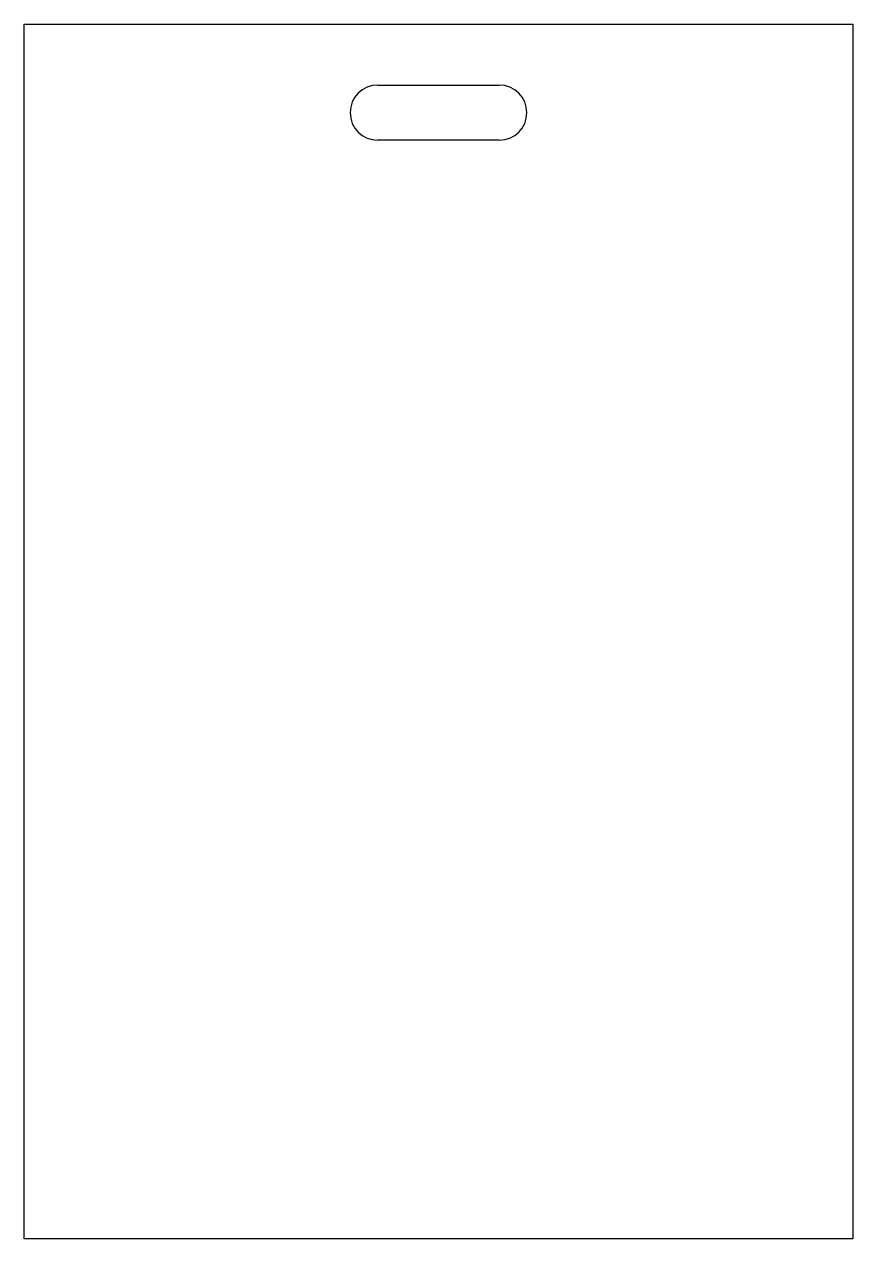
# Model space of a CAD drawing. Header units: millimetres. Extents: x 0 to 150, y 0 to 220.
import ezdxf

# ---------------------------------------------------------------- set-up
doc = ezdxf.new("R2010")
doc.units = ezdxf.units.MM
doc.layers.add('CUT', color=1, linetype='CONTINUOUS')

msp = doc.modelspace()

# ---------------------------------------------------------------- linework, layer by layer
at = {"layer": 'CUT'}
for p, q in [((0, 220), (150, 220)), ((0, 0), (0, 220)), ((150, 220), (150, 0)), ((64, 209), (86, 209)), ((86, 199), (64, 199)), ((150, 0), (0, 0))]:
    msp.add_line(p, q, dxfattribs=at)
for centre, start, end in [((64, 204), 90, 180), ((86, 204), 0, 90), ((64, 204), 180, 270), ((86, 204), 270, 0)]:
    msp.add_arc(centre, 5, start, end, dxfattribs=at)

doc.saveas('drawing.dxf')
